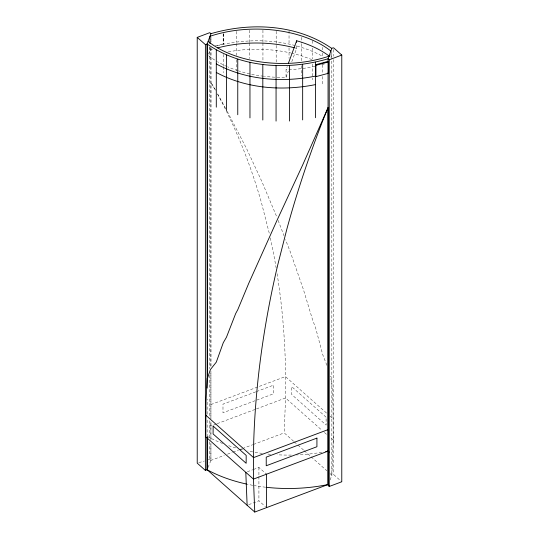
<?xml version="1.0" encoding="UTF-8"?>
<svg xmlns="http://www.w3.org/2000/svg" width="539" height="539" viewBox="0 0 539 539"><rect width="100%" height="100%" fill="white"/><g stroke="black" fill="none" stroke-linecap="round" stroke-linejoin="round"><path stroke-width="0.4" stroke-dasharray="2.69 2.02" d="M207.151 436.913L207.151 418.399M207.151 414.195L207.151 399.049M208.088 467.394L210.917 460.4L210.917 443.59M210.917 440.222L210.917 421.727M210.917 418.365L210.917 371.283M210.917 366.237L210.938 47.594M210.938 41.921L210.938 37.063L210.938 42.002M322.706 53.065L322.706 56.332C292.623 40.149 256.631 37.521 223.517 44.198L223.159 43.76L223.159 34.045M217.224 45.896L223.517 44.198L223.517 32.859M293.6 441.239L284.194 432.891L285.549 397.991L285.367 363.65A964.891 660.457 -48.4 0 0 276.938 272.801M330.111 479.932L331.849 475.196L333.21 440.302L333.021 405.955L331.822 382.629L330.09 376.114M277.181 77.293A91.718 52.957 0 0 0 286.054 77.346L286.054 69.713L287.206 66.58M286.054 77.346L288.352 71.087M291.788 61.695L296.659 48.395L296.659 43.814M209.994 46.927L209.994 50.201L208.115 55.322A91.718 52.957 0 0 0 217.204 61.554M331.822 54.796L330.885 57.356L330.885 54.21M210.917 404.56L285.434 376.579L326.823 413.325M255.735 391.853L222.984 404.149L222.984 412.773L254.96 400.767M256.517 391.557L273.677 385.115L273.677 393.739L255.735 400.477M216.415 423.95L210.917 426.012L209.772 424.995M217.204 423.654L255.695 409.202M256.483 408.906L285.549 397.991L321.918 430.277M209.772 441.771L209.772 459.383L210.917 460.4L224.312 455.374M227.465 454.188L232.194 452.416M232.976 452.12L238.494 450.045M239.282 449.755L241.647 448.866M242.435 448.569L252.676 444.722M253.465 444.426L284.194 432.891M247.347 471.766L252.744 469.745M253.519 469.456L258.915 467.428L266.562 474.212M248.728 504.659L258.915 500.832L265.383 506.579M329.969 473.525L331.849 475.196L333.614 474.536L341.773 481.772M198.797 462.678L204.281 461.034M208.202 459.855L209.772 459.383M215.297 45.882L223.159 43.76M333.614 440.222L330.07 437.513M228.327 51.872C248.883 48.005 270.241 48.483 290.662 52.943M291.478 53.152L301.24 55.685L311.785 59.539M329.956 416.108L333.089 418.891M324.431 432.507L326.937 434.73M294.227 441.798L297.366 444.581M297.993 445.133L303.632 450.146M304.259 450.705L310.531 456.27M311.158 456.829L326.836 470.742M215.647 90.235L210.917 82.582L215.256 89.885M225.565 108.386L217.615 93.867M227.202 111.283L246.781 149.033L261.86 181.522L276.958 217.338M326.856 365.294L322.706 354.588L315.719 328.278L312.532 319.647L303.322 289.241L290.251 251.774L285.502 239.646M278.137 220.417L284.033 235.806M269.231 233.117L261.395 202.502A964.891 660.457 -48.4 0 0 217.641 94.237M333.614 49.514L333.614 56.245M333.614 59.613L333.614 474.536M331.822 51.65L331.849 475.196M322.706 47.351L322.706 49.804M322.706 64.869L322.706 73.169M322.706 76.491L322.706 84.798M312.532 40.701L312.532 44.784M312.532 48.052L312.532 59.041M312.532 63.973L312.532 79.785M301.24 37.386L301.24 43.107M301.24 43.922L301.24 61.507M301.24 65.67L301.24 75.655M289.039 30.959L289.039 44.023M289.039 47.883L289.039 58.34M276.184 31.275L276.184 62.032M262.938 30.218L262.938 42.372M262.938 43.147L262.938 60.974M258.915 467.428L258.915 475.775M258.915 476.611L258.915 500.832M249.564 30.251L249.564 42.413M249.564 43.181L249.564 58.515M236.338 31.383L236.338 41.995M236.338 43.544L236.338 55.483M236.338 59.647L236.338 70.461M223.517 33.586L223.517 44.198M223.517 54.358L223.517 66.007M223.517 66.843L223.517 72.664M210.938 47.796L210.917 366.729M210.917 370.933L210.917 418.587M210.917 421.889L210.917 440.275M210.917 443.631L210.917 460.4M209.772 46.987L209.772 368.588M209.772 375.326L209.772 417.422M209.772 420.784L209.772 438.416M321.736 452.309A117.738 67.975 0 0 1 296.335 454.936M291.336 455.071A117.738 67.975 0 0 1 277.167 454.788M270.551 454.31A117.738 67.975 0 0 1 266.434 453.905M262.352 453.414A117.738 67.975 0 0 1 253.492 452.039M252.697 451.898A117.738 67.975 0 0 1 247.96 450.961M242.53 449.728A117.738 67.975 0 0 1 240.232 449.149M235.705 447.909A117.738 67.975 0 0 1 228.745 445.726M222.627 443.503A117.738 67.975 0 0 1 207.151 436.32M265.612 487.216A117.738 67.975 0 0 1 254.287 485.592M252.697 485.302A117.738 67.975 0 0 1 247.179 484.204M270.308 237.901A964.891 660.457 -48.4 0 1 276.123 267.87M209.994 50.201A92.189 53.226 0 0 1 213.026 49.231M295.089 47.964A92.189 53.226 0 0 1 296.659 48.395M274.769 77.192A91.718 52.957 0 0 1 264.386 76.329M263.598 76.235A91.718 52.957 0 0 1 238.433 70.838M237.672 70.596A91.718 52.957 0 0 1 227.842 66.903M227.087 66.58A91.718 52.957 0 0 1 217.864 61.938M324.431 63.925A91.718 52.957 0 0 1 321.305 64.808M314.904 66.358A91.718 52.957 0 0 1 286.054 69.713M326.082 417.179L291.653 386.611L291.693 394.514L326.129 425.082L326.082 417.179"/><path stroke-width="0.81" d="M245.804 472.346L247.125 505.265L207.151 469.732L207.151 437.756M207.151 388.107L207.178 43.955L210.938 33.714L211.369 33.553C250.884 22.065 296.949 24.343 331.539 48.247L333.614 47.83L341.773 55.066L341.773 481.772L329.228 486.481L328.083 485.464L328.083 107.645L302.662 164.995L277.14 220.074L248.748 283.312L237.76 309.709L235.678 313.557L226.468 337.219L223.281 342.71L216.294 362.134L210.365 369.639L207.461 378.304L207.178 43.955L205.386 44.622L197.227 37.386L209.772 32.677L210.938 33.714M207.178 378.082L205.979 402.31L205.797 436.826L253.451 479.097L254.765 512.05L328.083 484.521L329.228 485.538M288.352 63.454L296.659 40.762A92.189 53.226 0 0 1 329.659 56.406M331.822 48.503L328.062 58.738L328.083 484.521A117.738 67.975 0 0 1 266.434 487.31M328.083 107.645L323.744 118.209A964.891 660.457 -48.4 0 0 286.943 228.772L277.605 265.471A964.891 660.457 -48.4 0 0 253.633 444.614L253.451 479.097L328.083 451.116L329.228 452.133M207.178 43.955L207.461 44.205C242.051 68.109 288.116 70.387 327.631 58.906L328.062 58.738L329.228 59.775L341.773 55.066M197.227 37.386L197.227 463.149L205.386 470.392L207.151 469.732A117.738 67.975 0 0 0 246.397 484.029M328.083 429.623L253.566 457.604L205.911 415.293M328.507 61.918L328.062 61.365L315.483 64.761L315.928 65.313L328.507 61.918L328.507 73.257L315.928 76.653L315.483 76.1C282.369 82.784 246.377 80.149 216.294 63.966M315.483 84.603C282.369 91.286 246.377 88.652 216.294 72.475M247.125 505.265L254.765 512.05M328.062 72.711L328.507 73.257M329.228 59.775L329.228 486.481M315.928 65.313L315.928 76.653M315.483 62.133L315.483 117.724M302.662 64.336L302.662 119.927M296.659 40.762L296.659 42.291M289.436 65.468L289.436 121.059M276.062 65.502L276.062 121.093M266.562 474.212L266.562 507.623M262.816 64.444L262.816 120.035M249.961 62.308L249.961 117.9M237.76 59.149L237.76 114.733M226.468 55.012L226.468 110.603M216.294 49.999L216.294 107.173M209.994 43.646L209.994 36.275A92.189 53.226 0 0 1 330.885 51.064M207.151 437.156L207.151 469.732M205.386 44.622L205.386 470.392M328.083 451.116A117.738 67.975 0 0 1 325.718 451.588M329.006 56.177A91.718 52.957 0 0 1 208.115 41.395M217.702 47.89A92.189 53.226 0 0 1 294.301 47.755M213.134 426.066L213.094 433.949L246.148 463.291L246.188 455.415L213.134 426.066M316.925 438.106L266.232 457.139L266.232 465.763L316.925 446.73L316.925 438.106"/></g></svg>
